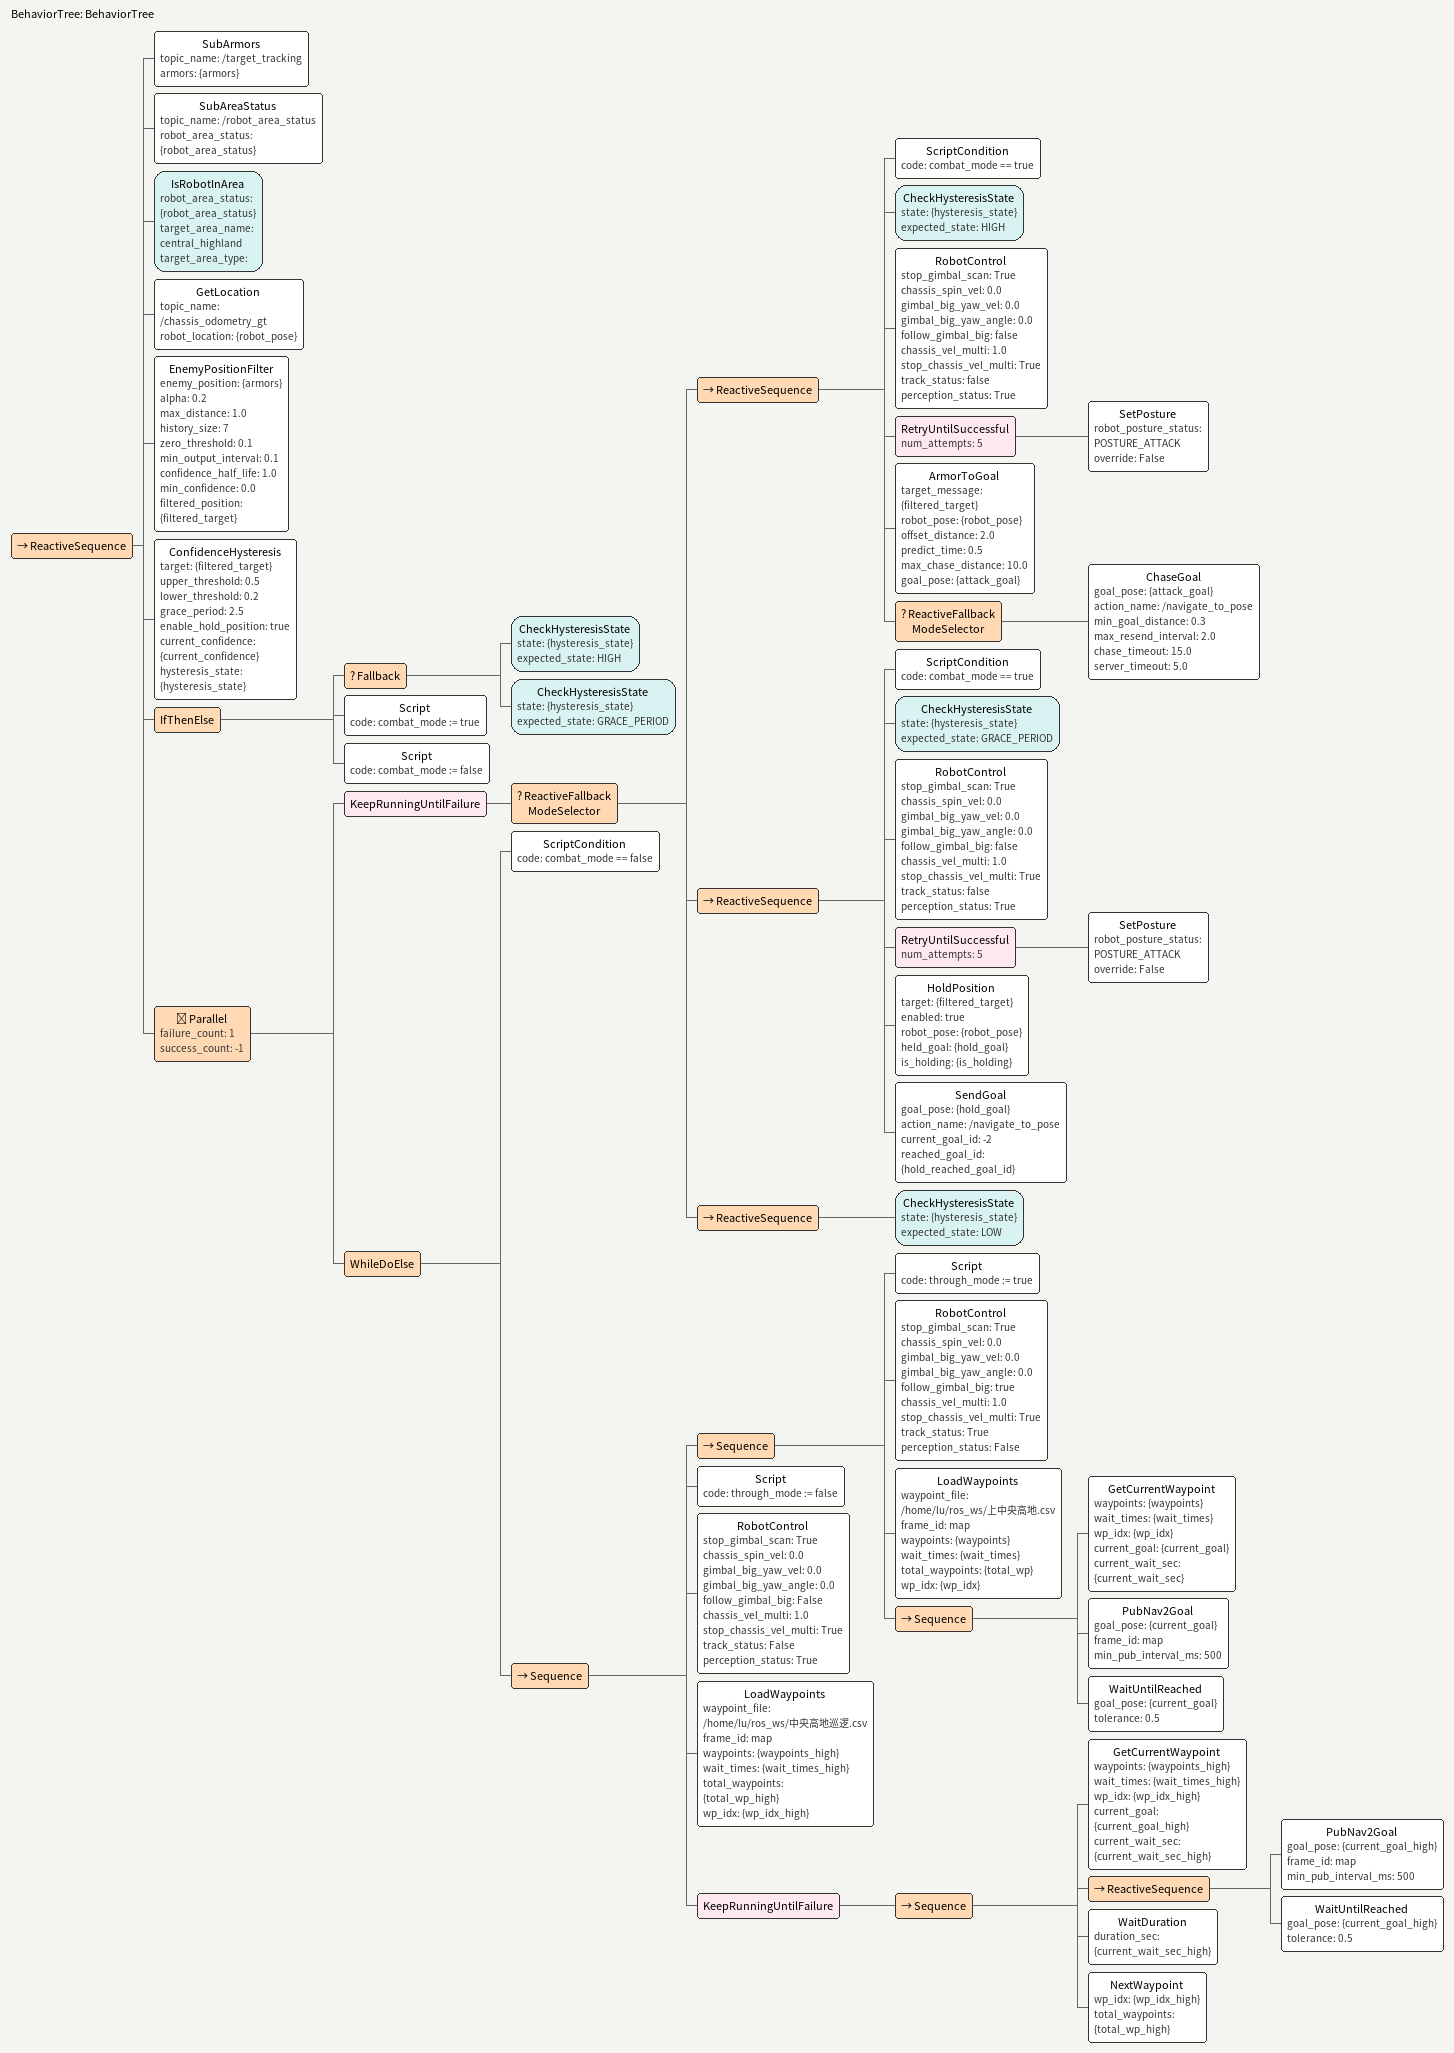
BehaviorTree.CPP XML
<?xml version="1.0" encoding="UTF-8"?>
<root BTCPP_format="4"
      main_tree_to_execute="BehaviorTree">
  <BehaviorTree ID="BehaviorTree">
    <ReactiveSequence>
      <SubArmors topic_name="/target_tracking"
                 armors="{armors}"/>
      <SubAreaStatus topic_name="/robot_area_status"
                     robot_area_status="{robot_area_status}"/>
      <IsRobotInArea robot_area_status="{robot_area_status}"
                     target_area_name="central_highland"
                     target_area_type=""/>
      <GetLocation topic_name="/chassis_odometry_gt"
                   robot_location="{robot_pose}"/>
      <EnemyPositionFilter enemy_position="{armors}"
                           alpha="0.2"
                           max_distance="1.0"
                           history_size="7"
                           zero_threshold="0.1"
                           min_output_interval="0.1"
                           confidence_half_life="1.0"
                           min_confidence="0.0"
                           filtered_position="{filtered_target}"/>
      <ConfidenceHysteresis target="{filtered_target}"
                            upper_threshold="0.5"
                            lower_threshold="0.2"
                            grace_period="2.5"
                            enable_hold_position="true"
                            current_confidence="{current_confidence}"
                            hysteresis_state="{hysteresis_state}"/>
      <IfThenElse>
        <Fallback>
          <CheckHysteresisState state="{hysteresis_state}"
                                expected_state="HIGH"/>
          <CheckHysteresisState state="{hysteresis_state}"
                                expected_state="GRACE_PERIOD"/>
        </Fallback>
        <Script code="combat_mode := true"/>
        <Script code="combat_mode := false"/>
      </IfThenElse>
      <Parallel failure_count="1"
                success_count="-1">
        <KeepRunningUntilFailure>
          <ReactiveFallback name="ModeSelector">
            <ReactiveSequence>
              <ScriptCondition code="combat_mode == true"/>
              <CheckHysteresisState state="{hysteresis_state}"
                                    expected_state="HIGH"/>
              <RobotControl stop_gimbal_scan="True"
                            chassis_spin_vel="0.0"
                            gimbal_big_yaw_vel="0.0"
                            gimbal_big_yaw_angle="0.0"
                            follow_gimbal_big="false"
                            chassis_vel_multi="1.0"
                            stop_chassis_vel_multi="True"
                            track_status="false"
                            perception_status="True"/>
              <RetryUntilSuccessful num_attempts="5">
                <SetPosture robot_posture_status="POSTURE_ATTACK"
                            override="False"/>
              </RetryUntilSuccessful>
              <ArmorToGoal target_message="{filtered_target}"
                           robot_pose="{robot_pose}"
                           offset_distance="2.0"
                           predict_time="0.5"
                           max_chase_distance="10.0"
                           goal_pose="{attack_goal}"/>
              <ReactiveFallback name="ModeSelector">
                <ChaseGoal goal_pose="{attack_goal}"
                           action_name="/navigate_to_pose"
                           min_goal_distance="0.3"
                           max_resend_interval="2.0"
                           chase_timeout="15.0"
                           server_timeout="5.0"/>
              </ReactiveFallback>
            </ReactiveSequence>
            <ReactiveSequence>
              <ScriptCondition code="combat_mode == true"/>
              <CheckHysteresisState state="{hysteresis_state}"
                                    expected_state="GRACE_PERIOD"/>
              <RobotControl stop_gimbal_scan="True"
                            chassis_spin_vel="0.0"
                            gimbal_big_yaw_vel="0.0"
                            gimbal_big_yaw_angle="0.0"
                            follow_gimbal_big="false"
                            chassis_vel_multi="1.0"
                            stop_chassis_vel_multi="True"
                            track_status="false"
                            perception_status="True"/>
              <RetryUntilSuccessful num_attempts="5">
                <SetPosture robot_posture_status="POSTURE_ATTACK"
                            override="False"/>
              </RetryUntilSuccessful>
              <HoldPosition target="{filtered_target}"
                            enabled="true"
                            robot_pose="{robot_pose}"
                            held_goal="{hold_goal}"
                            is_holding="{is_holding}"/>
              <SendGoal goal_pose="{hold_goal}"
                        action_name="/navigate_to_pose"
                        current_goal_id="-2"
                        reached_goal_id="{hold_reached_goal_id}"/>
            </ReactiveSequence>
            <ReactiveSequence>
              <CheckHysteresisState state="{hysteresis_state}"
                                    expected_state="LOW"/>
            </ReactiveSequence>
          </ReactiveFallback>
        </KeepRunningUntilFailure>
        <WhileDoElse>
          <ScriptCondition code="combat_mode == false"/>
          <Sequence>
            <Sequence>
              <Script code="through_mode := true"/>
              <RobotControl stop_gimbal_scan="True"
                            chassis_spin_vel="0.0"
                            gimbal_big_yaw_vel="0.0"
                            gimbal_big_yaw_angle="0.0"
                            follow_gimbal_big="true"
                            chassis_vel_multi="1.0"
                            stop_chassis_vel_multi="True"
                            track_status="True"
                            perception_status="False"/>
              <LoadWaypoints waypoint_file="/home/lu/ros_ws/上中央高地.csv"
                             frame_id="map"
                             waypoints="{waypoints}"
                             wait_times="{wait_times}"
                             total_waypoints="{total_wp}"
                             wp_idx="{wp_idx}"/>
              <Sequence>
                <GetCurrentWaypoint waypoints="{waypoints}"
                                    wait_times="{wait_times}"
                                    wp_idx="{wp_idx}"
                                    current_goal="{current_goal}"
                                    current_wait_sec="{current_wait_sec}"/>
                <PubNav2Goal goal_pose="{current_goal}"
                             frame_id="map"
                             min_pub_interval_ms="500"/>
                <WaitUntilReached goal_pose="{current_goal}"
                                  tolerance="0.5"/>
              </Sequence>
            </Sequence>
            <Script code="through_mode := false"/>
            <RobotControl stop_gimbal_scan="True"
                          chassis_spin_vel="0.0"
                          gimbal_big_yaw_vel="0.0"
                          gimbal_big_yaw_angle="0.0"
                          follow_gimbal_big="False"
                          chassis_vel_multi="1.0"
                          stop_chassis_vel_multi="True"
                          track_status="False"
                          perception_status="True"/>
            <LoadWaypoints waypoint_file="/home/lu/ros_ws/中央高地巡逻.csv"
                           frame_id="map"
                           waypoints="{waypoints_high}"
                           wait_times="{wait_times_high}"
                           total_waypoints="{total_wp_high}"
                           wp_idx="{wp_idx_high}"/>
            <KeepRunningUntilFailure>
              <Sequence>
                <GetCurrentWaypoint waypoints="{waypoints_high}"
                                    wait_times="{wait_times_high}"
                                    wp_idx="{wp_idx_high}"
                                    current_goal="{current_goal_high}"
                                    current_wait_sec="{current_wait_sec_high}"/>
                <ReactiveSequence>
                  <PubNav2Goal goal_pose="{current_goal_high}"
                               frame_id="map"
                               min_pub_interval_ms="500"/>
                  <WaitUntilReached goal_pose="{current_goal_high}"
                                    tolerance="0.5"/>
                </ReactiveSequence>
                <WaitDuration duration_sec="{current_wait_sec_high}"/>
                <NextWaypoint wp_idx="{wp_idx_high}"
                              total_waypoints="{total_wp_high}"/>
              </Sequence>
            </KeepRunningUntilFailure>
          </Sequence>
        </WhileDoElse>
      </Parallel>
    </ReactiveSequence>
  </BehaviorTree>

</root>
